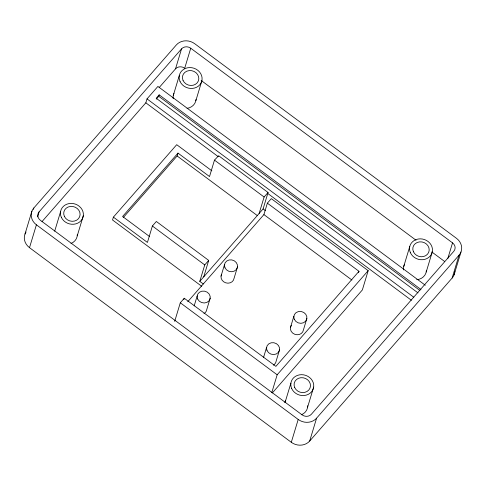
<?xml version="1.0" encoding="UTF-8"?>
<svg xmlns="http://www.w3.org/2000/svg" width="486" height="486" viewBox="0 0 486 486"><rect width="100%" height="100%" fill="white"/><g stroke="black" fill="none" stroke-linecap="round" stroke-linejoin="round"><path stroke-width="0.73" d="M25.017 234.003L31.918 211.143M33.425 209.393L33.856 207.965L176.315 44.967A13.237 11.816 16.8 0 1 194.698 43.697L456.494 238.334A13.237 11.816 16.8 0 1 459.045 255.18L452.144 278.035L309.685 441.033A13.237 11.816 16.8 0 1 291.302 442.303L29.506 247.666A13.237 11.816 16.8 0 1 26.044 232.016M37.58 216.859L39.087 211.86L181.551 48.861A6.622 5.911 16.8 0 1 190.743 48.223L452.533 242.866A6.622 5.911 16.8 0 1 453.815 251.286L311.35 414.285A6.622 5.911 16.8 0 1 302.158 414.916L40.368 220.28A6.622 5.911 16.8 0 1 39.087 211.86M29.506 247.666L36.407 224.805A13.237 11.816 16.8 0 1 33.856 207.965M54.681 231.19L60.507 211.908M77.262 235.783L83.3 215.784M42.033 221.58L145.83 102.819L147.021 98.889L157.901 86.435L425.293 285.239M211.853 170.817L176.71 144.688L113.396 217.127L112.533 219.988L201.733 286.309M156.273 99.12L158.746 96.289L159.177 94.861L420.967 289.498M159.189 87.535L175.513 68.86L181.551 48.861M173.326 95.317L179.364 75.312M190.743 48.223L184.704 68.222A6.622 5.911 16.8 0 0 175.513 68.86M203.743 276.832L208.701 260.405L156.346 221.476L152.385 226.002L147.428 242.435L113.396 217.127M123.219 217.637L177.123 155.963L177.985 153.108L209.521 176.552L214.478 160.119L218.633 155.739L268.059 192.486L263.102 208.919L199.782 281.364L203.276 283.958M195.846 100.711L201.884 80.712M174.693 321.355L180.3 302.784L184.261 298.252L275.884 366.377L358.99 271.297L267.361 203.172L271.316 198.646L368.181 270.659L362.356 289.948L272.336 392.949M183.83 299.686L184.261 298.252M199.782 281.364L204.746 264.931L208.701 260.405M194.163 305.913L197.182 295.913M210.207 298.125L206.757 309.558A6.622 5.911 16.8 0 1 203.992 313.555M221.039 276.097L224.489 264.67M237.514 266.887L234.064 278.314A6.622 5.911 16.8 0 1 225.729 282.828A6.622 5.911 16.8 0 1 221.61 274.335M259.141 213.445L264.105 197.018L268.059 192.486M187.772 301.715L263.91 214.599L267.361 203.172M263.54 357.489L266.559 347.49M279.584 349.707L276.133 361.134A6.622 5.911 16.8 0 1 273.369 365.132M290.409 327.679L293.86 316.252M271.771 392.658L277.166 374.797L368.181 270.659M306.885 318.464L303.434 329.891A6.622 5.911 16.8 0 1 294.771 334.295A6.622 5.911 16.8 0 1 291.308 325.377M285.057 402.475L290.883 383.193M291.302 442.303L298.204 419.448A13.237 11.816 16.8 0 0 316.586 418.179L459.045 255.18M307.638 407.068L313.677 387.069M358.559 272.725L358.99 271.297M309.685 441.033L316.586 418.179M403.696 266.595L409.734 246.596M426.216 271.996L432.254 251.997M447.788 258.582L452.533 242.866M454.082 274.857L460.983 251.997M159.177 94.861L156.213 98.257L418.003 292.894M177.985 153.108L122.587 216.495L149.585 236.567M201.143 80.445L416.052 240.236M431.884 252.003L444.666 261.511M158.746 96.289L419.928 290.476M147.021 98.889L413.799 297.238M145.83 102.819L218.311 156.705M267.652 193.392L411.393 300.263M214.478 160.119L264.105 197.018M263.102 208.919L265.429 210.645M263.91 214.599L351.894 280.021M177.123 155.963L257.07 215.401M152.385 226.002L204.746 264.931M180.3 302.784L277.166 374.797M36.407 224.805L298.204 419.448M454.799 271.224A13.237 11.816 16.8 0 1 452.144 278.035M196.04 99.417A11.585 10.34 16.8 0 1 187.067 108.342M173.186 98.646A11.585 10.34 16.8 0 1 173.964 93.44M426.416 270.696A11.585 10.34 16.8 0 1 416.709 279.705M403.562 269.93A11.585 10.34 16.8 0 1 404.334 264.724M307.729 405.731A11.585 10.34 16.8 0 1 301.375 414.752M284.954 402.542A11.585 10.34 16.8 0 1 285.598 400.598M77.353 234.452A11.585 10.34 16.8 0 1 70.999 243.468M294.328 319.332A6.622 5.911 16.8 0 0 305.609 321.252A6.622 5.911 16.8 0 0 301.18 311.49A6.622 5.911 16.8 0 0 294.328 319.332M267.027 350.576A6.622 5.911 16.8 0 0 278.302 352.49A6.622 5.911 16.8 0 0 273.879 342.733A6.622 5.911 16.8 0 0 267.027 350.576M197.65 298.993A6.622 5.911 16.8 0 0 208.931 300.913A6.622 5.911 16.8 0 0 204.503 291.15A6.622 5.911 16.8 0 0 197.65 298.993M224.957 267.75A6.622 5.911 16.8 0 0 236.232 269.669A6.622 5.911 16.8 0 0 231.81 259.913A6.622 5.911 16.8 0 0 224.957 267.75M64.346 216.313A8.274 7.387 16.8 0 0 78.446 218.712A8.274 7.387 16.8 0 0 72.918 206.514A8.274 7.387 16.8 0 0 64.346 216.313M294.723 387.597A8.274 7.387 16.8 0 0 308.823 389.997A8.274 7.387 16.8 0 0 303.288 377.792A8.274 7.387 16.8 0 0 294.723 387.597M413.44 251.766A8.274 7.387 16.8 0 0 427.54 254.166A8.274 7.387 16.8 0 0 422.006 241.961A8.274 7.387 16.8 0 0 413.44 251.766M183.064 80.482A8.274 7.387 16.8 0 0 197.164 82.881A8.274 7.387 16.8 0 0 191.636 70.677A8.274 7.387 16.8 0 0 183.064 80.482M291.703 388.587A11.585 10.34 16.8 0 0 311.441 391.941A11.585 10.34 16.8 0 0 303.695 374.858A11.585 10.34 16.8 0 0 291.703 388.587M61.327 217.303A11.585 10.34 16.8 0 0 81.065 220.656A11.585 10.34 16.8 0 0 73.319 203.579A11.585 10.34 16.8 0 0 61.327 217.303M180.045 81.472A11.585 10.34 16.8 0 0 199.782 84.825A11.585 10.34 16.8 0 0 192.037 67.748A11.585 10.34 16.8 0 0 180.045 81.472M410.421 252.75A11.585 10.34 16.8 0 0 430.159 256.11A11.585 10.34 16.8 0 0 422.413 239.027A11.585 10.34 16.8 0 0 410.421 252.75"/></g></svg>
